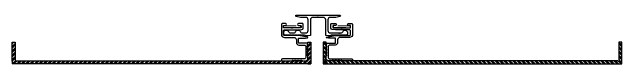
# Model space of a CAD drawing. Header units: inches. Extents: x -301 to 39679, y -468 to 370.
# Drawn here: x 16.39 to 40.89, y -336.06 to -334.09 of the extents above; entities that cross this region are included whole.
import ezdxf

# ---------------------------------------------------------------- set-up
doc = ezdxf.new("R2010")
doc.units = ezdxf.units.IN
doc.header["$MEASUREMENT"] = 0
doc.linetypes.add('DASHED', pattern=[0.75, 0.5, -0.25])
doc.layers.get('Defpoints').update_dxf_attribs({"color": 3})

# ---------------------------------------------------------------- blocks, each defined once
blk = doc.blocks.new('AL-PR Section (.125 Inch)')
h = blk.add_hatch()
h.set_pattern_fill('STEEL', color=253)
h.set_pattern_definition([(45, (33.66664, -5.1903), (-0.08838835, 0.08838835), []), (45, (33.66664, -5.1278), (-0.08838835, 0.08838835), [])])
h.paths.add_polyline_path([(0, 11.875), (0, 11.75), (0.705, 11.75), (0.855, 11.855), (0.75, 11.705), (0.75, 0.045), (0.855, -0.105), (0.705, 0), (0, 0), (0, -0.125), (0.875, -0.125), (0.875, 11.875)])
at = {"color": 0}
blk.add_lwpolyline([(0, 11.875), (0, 11.75), (0.705, 11.75), (0.855, 11.855), (0.75, 11.705), (0.75, 0.045), (0.855, -0.105), (0.705, 0), (0, 0), (0, -0.125), (0.875, -0.125), (0.875, 11.875)], close=True, dxfattribs=at)
blk = doc.blocks.new('*U289')
at = {"linetype": 'Continuous'}
blk.add_lwpolyline([(0.642, 1.543), (0.77, 1.543, -0.414214), (0.9, 1.413), (0.9, 1.041, 0.414214), (1, 0.941), (1.109, 0.941, -0.414214), (1.205, 0.845), (1.205, 0.616, 0.414214), (1.255, 0.566), (1.71, 0.566, 0.414214), (1.76, 0.616), (1.76, 1.503, -1), (1.84, 1.503), (1.84, 1.121, -0.302776), (1.827, 1.103, 0.666667), (1.827, 1.08, -0.666667), (1.827, 1.043, 0.666667), (1.827, 1.02, -0.666667), (1.827, 0.983, 0.666667), (1.827, 0.96, -0.666667), (1.827, 0.923, 0.666667), (1.827, 0.9, -0.666667), (1.827, 0.863, 0.666667), (1.827, 0.84, -0.666667), (1.827, 0.803, 0.666667), (1.827, 0.78, -0.666667), (1.827, 0.743, 0.666667), (1.827, 0.72, -0.302776), (1.84, 0.701), (1.84, 0.539, -0.198912), (1.835, 0.528), (1.797, 0.491, -0.198912), (1.786, 0.486), (1.654, 0.486, -0.302776), (1.636, 0.498, 0.666667), (1.612, 0.498, -0.666667), (1.576, 0.498, 0.666667), (1.552, 0.498, -0.666667), (1.516, 0.498, 0.666667), (1.492, 0.498, -0.666667), (1.456, 0.498, 0.666667), (1.432, 0.498, -0.666667), (1.396, 0.498, 0.666667), (1.372, 0.498, -0.666667), (1.336, 0.498, 0.666667), (1.312, 0.498, -0.666667), (1.276, 0.498, 0.666667), (1.252, 0.498, -0.666667), (1.216, 0.498, 0.666667), (1.192, 0.498, -0.302776), (1.174, 0.486), (1.141, 0.486, -0.414214), (1.125, 0.502), (1.125, 0.845, 0.414214), (1.109, 0.861), (0.948, 0.861, 0.414214), (0.932, 0.845), (0.932, 0.58, -0.045635), (0.931, 0.577), (0.917, 0.5, -0.832406), (0.883, 0.5), (0.82, 0.843, -0.045635), (0.82, 0.845), (0.82, 1.413, 0.414214), (0.77, 1.463), (0.642, 1.463, 0.414214), (0.592, 1.413), (0.592, 0.861, -0.01996), (0.592, 0.86), (0.581, 0.719, -0.391021), (0.531, 0.673), (0.354, 0.673, -0.414214), (0.338, 0.689), (0.338, 0.849, -1), (0.418, 0.849), (0.418, 0.769, 0.414214), (0.434, 0.753), (0.496, 0.753, 0.414214), (0.512, 0.769), (0.512, 1.086, -0.262938), (0.52, 1.1, 0.564932), (0.52, 1.125, -0.262938), (0.512, 1.139), (0.512, 1.447, 0.414214), (0.496, 1.463), (0.434, 1.463, 0.414214), (0.418, 1.447), (0.418, 1.383, -1), (0.338, 1.383), (0.338, 1.493, -0.414214), (0.388, 1.543), (0.706, 1.543)], format="xyb", dxfattribs=at)
at = {"linetype": 'DASHED', "lineweight": 0, "transparency": 16777216}
blk.add_lwpolyline([(0.496, 0.772), (0.496, 1.452), (0.434, 1.452), (0.434, 0.772)], close=True, dxfattribs=at)
blk = doc.blocks.new('*U290')
at = {"transparency": 16777216}
blk.add_lwpolyline([(0.798, -0.617), (0.806, -0.625), (0.798, -0.632), (0.806, -0.64), (0.798, -0.647), (0.806, -0.655), (0.798, -0.662), (0.806, -0.67), (0.798, -0.677), (0.806, -0.685), (0.798, -0.692), (0.806, -0.7), (0.798, -0.707), (0.806, -0.715), (0.798, -0.722), (0.806, -0.73), (0.798, -0.737), (0.806, -0.745), (0.798, -0.752), (0.806, -0.76), (0.798, -0.767), (0.806, -0.775), (0.798, -0.782), (0.806, -0.79), (0.798, -0.797), (0.806, -0.805), (0.798, -0.812), (0.806, -0.82), (0.798, -0.827), (0.806, -0.835), (0.798, -0.842), (0.806, -0.85), (0.798, -0.857), (0.806, -0.865), (0.798, -0.872), (0.806, -0.88), (0.798, -0.887), (0.806, -0.895), (0.798, -0.902), (0.806, -0.91), (0.798, -0.917), (0.806, -0.925), (0.798, -0.932), (0.806, -0.94), (0.798, -0.947), (0.806, -0.955), (0.798, -0.962), (0.806, -0.97), (0.798, -0.977), (0.806, -0.985), (0.798, -0.992), (0.806, -1), (0.798, -1.007), (0.806, -1.015), (0.798, -1.022), (0.806, -1.03), (0.798, -1.037), (0.806, -1.045), (0.798, -1.052), (0.806, -1.06), (0.798, -1.067), (0.806, -1.075), (0.798, -1.082), (0.806, -1.09), (0.798, -1.097), (0.806, -1.105), (0.798, -1.112), (0.806, -1.12), (0.798, -1.127), (0.806, -1.135), (0.798, -1.142), (0.806, -1.15), (0.798, -1.157), (0.806, -1.165), (0.806, -1.187), (0.789, -1.35, -0.383421), (0.761, -1.375), (0.716, -1.375, -0.918526), (0.679, -1.179, 0.337188), (0.716, -1.131), (0.716, -0.948, 0.337188), (0.679, -0.9, -0.760886), (0.679, -0.707, 0.337188), (0.716, -0.659), (0.716, -0.497, 0.414214), (0.616, -0.397), (0.19, -0.397, 0.414214), (0.09, -0.497), (0.09, -0.71), (0.055, -0.875, -0.900068), (0, -0.87), (0, -0.015, 1), (0, 0.015), (0, 0.87, -0.900068), (0.055, 0.875), (0.09, 0.71), (0.09, 0.497, 0.414214), (0.19, 0.397), (0.616, 0.397, 0.414214), (0.716, 0.497), (0.716, 0.835, 1), (0.716, 0.855), (0.716, 0.869, 1), (0.716, 0.889), (0.716, 0.943, 0.337188), (0.679, 0.991, -0.873386), (0.706, 1.187), (0.761, 1.187, -0.383421), (0.789, 1.163), (0.806, 1), (0.806, 0.513), (0.836, 0.513), (0.836, 0.397), (0.825, 0.307), (0.19, 0.307, 0.414214), (0.09, 0.207), (0.09, 0.015, 1), (0.09, -0.015), (0.09, -0.207, 0.414214), (0.19, -0.307), (0.825, -0.307), (0.836, -0.397), (0.836, -0.513), (0.806, -0.513), (0.806, -0.55), (0.798, -0.557), (0.806, -0.565), (0.798, -0.572), (0.806, -0.58), (0.798, -0.587), (0.806, -0.595), (0.798, -0.602), (0.806, -0.61)], format="xyb", close=True, dxfattribs=at)
blk = doc.blocks.new('*U291')
h = blk.add_hatch()
h.set_pattern_fill('STEEL', color=253)
h.set_pattern_definition([(45, (35.66664, -5.1903), (-0.08838835, 0.08838835), []), (45, (35.66664, -5.1278), (-0.08838835, 0.08838835), [])])
edge = h.paths.add_edge_path()
edge.add_line((0, 11.875), (0, 11.75))
edge.add_line((0, 11.75), (0.75, 11.75))
edge.add_line((0.75, 11.75), (0.75, 0))
edge.add_line((0.75, 0), (0, 0))
edge.add_line((0, 0), (0, -0.125))
edge.add_line((0, -0.125), (0.75, -0.125))
edge.add_arc((0.75, 0), 0.125, 270, 360)
edge.add_line((0.875, 0), (0.875, 11.75))
edge.add_arc((0.75, 11.75), 0.125, 0, 90)
edge.add_line((0.75, 11.875), (0, 11.875))
at = {"color": 0}
blk.add_lwpolyline([(0, 11.875), (0, 11.75), (0.75, 11.75), (0.75, 0), (0, 0), (0, -0.125), (0.75, -0.125, 0.414214), (0.875, 0), (0.875, 11.75, 0.414214), (0.75, 11.875)], format="xyb", close=True, dxfattribs=at)
at = {"layer": 'Defpoints'}
for p, q in [((0.75, 11.875), (0.875, 11.875)), ((0.875, 11.75), (0.875, 11.875)), ((0.875, 0), (0.875, -0.125)), ((0.75, -0.125), (0.875, -0.125))]:
    blk.add_line(p, q, dxfattribs=at)

msp = doc.modelspace()

# ---------------------------------------------------------------- block references
at = {"rotation": 270}
for name, p in [('*U290', (28.67994, -334.0914)), ('*U289', (28.52719, -334.0914)), ('AL-PR Section (.125 Inch)', (29.01317, -335.18091))]:
    msp.add_blockref(name, p, dxfattribs=at)
at = {"xscale": -1, "rotation": 90}
for name, p in [('*U289', (28.74915, -334.0914)), ('*U291', (28.26317, -335.18091))]:
    msp.add_blockref(name, p, dxfattribs=at)

doc.saveas('drawing.dxf')
